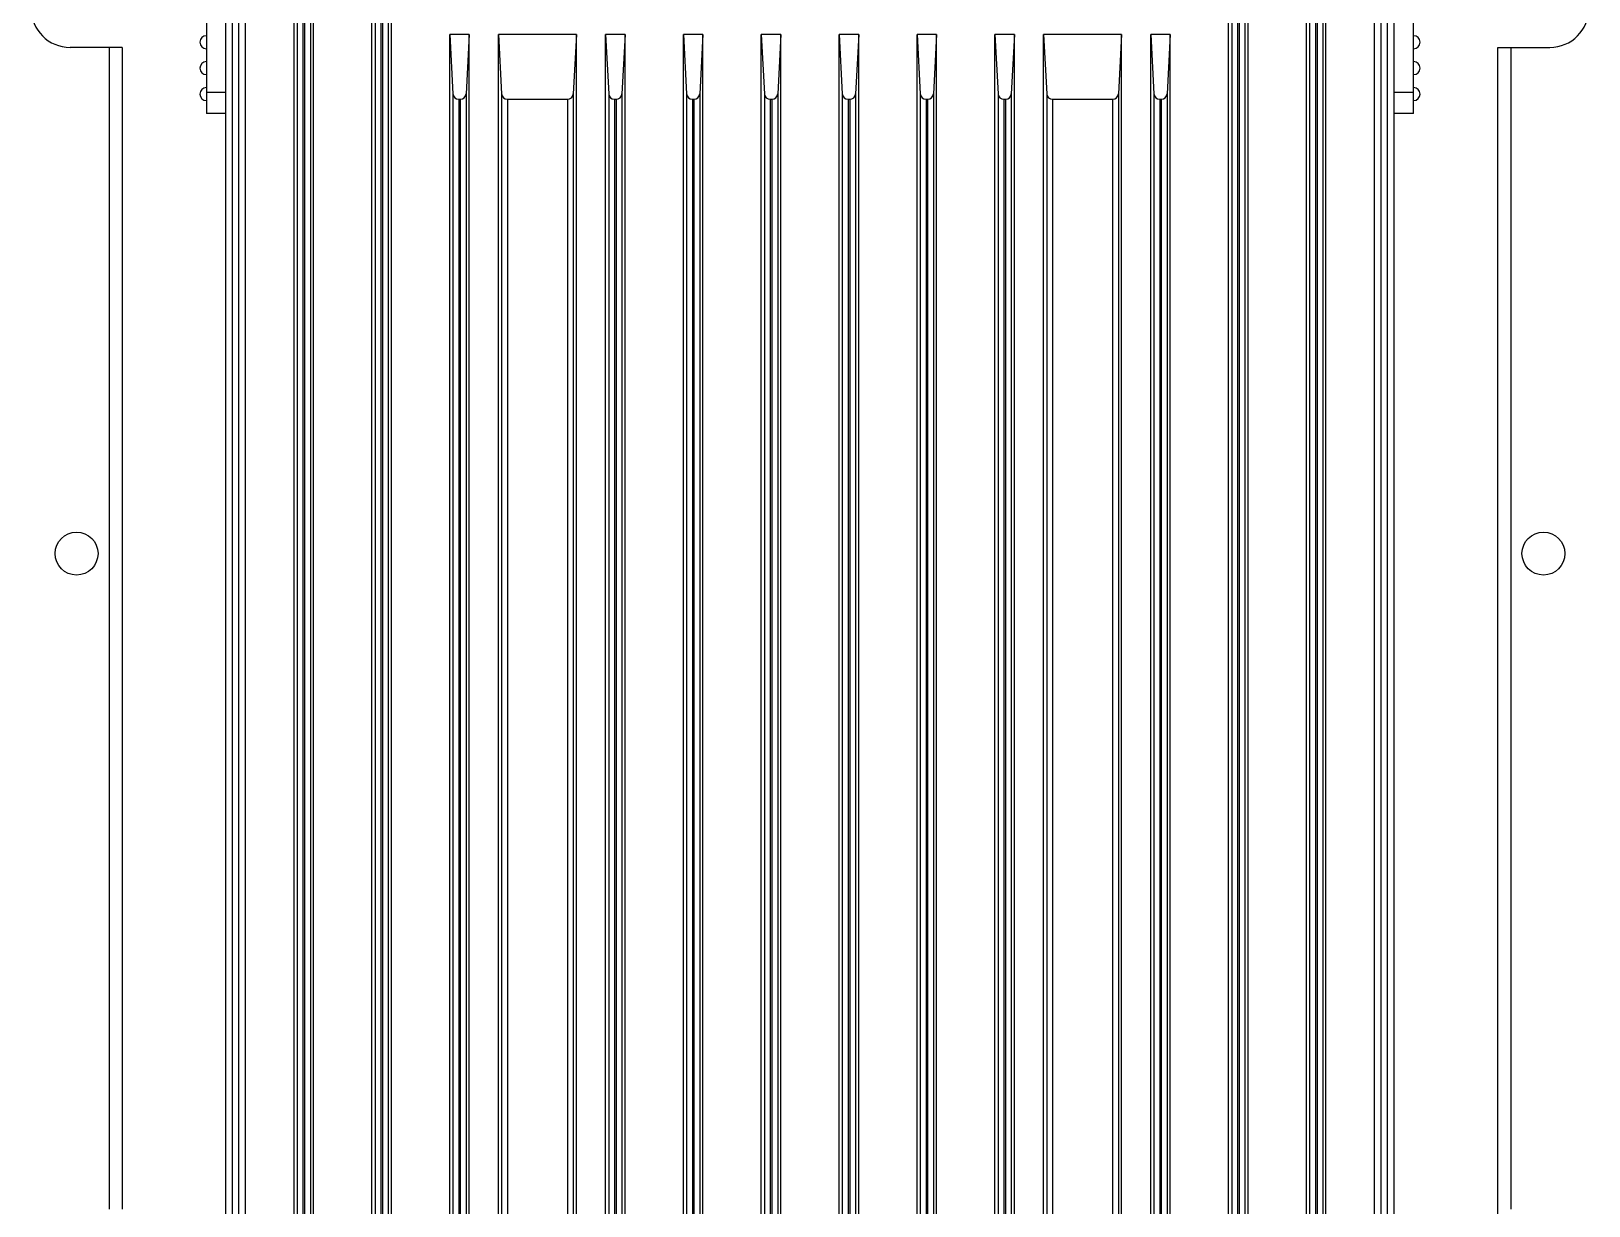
# Model space of a CAD drawing. Header units: millimetres. Extents: x -3132 to 28633, y 682 to 5849.
# Drawn here: x 23250.9 to 23370.9, y 4590.5 to 4681 of the extents above; entities that cross this region are included whole.
import ezdxf

# ---------------------------------------------------------------- set-up
doc = ezdxf.new("R2010")
doc.units = ezdxf.units.MM
doc.layers.add('02___PRT_ALL_AXES', color=7, linetype='Continuous')

# ---------------------------------------------------------------- blocks, each defined once
blk = doc.blocks.new('134567')
at = {"color": 7, "linetype": 'Continuous'}
for p, q in [((3410.58, -319.66), (3410.58, 342.84)), ((3412.08, -314.16), (3412.08, 342.84)), ((3415.83, -314.16), (3415.83, 342.84)), ((3417.33, -314.16), (3417.33, 342.84)), ((3421.83, -314.16), (3421.83, 342.84)), ((3423.33, -314.16), (3423.33, 342.84)), ((3487.83, -314.16), (3487.83, 342.84)), ((3489.33, -314.16), (3489.33, 342.84)), ((3493.83, -314.16), (3493.83, 342.84)), ((3495.33, -314.16), (3495.33, 342.84)), ((3499.08, -314.16), (3499.08, 342.84)), ((3500.58, -319.66), (3500.58, 342.84)), ((3411.08, -311.16), (3411.08, 339.84)), ((3411.58, -311.16), (3411.58, 339.84)), ((3499.58, -311.16), (3499.58, 339.84)), ((3500.08, -311.16), (3500.08, 339.84)), ((3416.07, 338.27), (3416.07, -309.58)), ((3416.52, 337.84), (3416.52, -309.16)), ((3416.64, 337.84), (3416.64, -309.16)), ((3417.09, 338.27), (3417.09, -309.58)), ((3422.07, 338.27), (3422.07, -309.58)), ((3422.52, 337.84), (3422.52, -309.16)), ((3422.64, 337.84), (3422.64, -309.16)), ((3423.09, 338.27), (3423.09, -309.58)), ((3488.07, 338.27), (3488.07, -309.58)), ((3488.52, 337.84), (3488.52, -309.16)), ((3488.64, 337.84), (3488.64, -309.16)), ((3489.09, 338.27), (3489.09, -309.58)), ((3494.07, 338.27), (3494.07, -309.58)), ((3494.52, 337.84), (3494.52, -309.16)), ((3494.64, 337.84), (3494.64, -309.16)), ((3495.09, 338.27), (3495.09, -309.58)), ((3502.08, 226.74), (3502.08, 241.04)), ((3409.08, 239.42), (3409.08, 226.74)), ((3427.83, -187.16), (3427.83, 232.84)), ((3427.83, 232.84), (3428.07, 228.27)), ((3429.33, 232.84), (3427.83, 232.84)), ((3429.33, 232.84), (3429.09, 228.27)), ((3429.33, -187.16), (3429.33, 232.84)), ((3431.58, -187.16), (3431.58, 232.84)), ((3431.58, 232.84), (3431.82, 228.27)), ((3437.58, 232.84), (3431.58, 232.84)), ((3437.58, 232.84), (3437.34, 228.27)), ((3437.58, -187.16), (3437.58, 232.84)), ((3439.83, 232.84), (3440.07, 228.27)), ((3439.83, -187.16), (3439.83, 232.84)), ((3441.33, 232.84), (3439.83, 232.84)), ((3441.33, 232.84), (3441.09, 228.27)), ((3441.33, -187.16), (3441.33, 232.84)), ((3445.83, 232.84), (3446.07, 228.27)), ((3445.83, -187.16), (3445.83, 232.84)), ((3447.33, 232.84), (3445.83, 232.84)), ((3447.33, 232.84), (3447.09, 228.27)), ((3447.33, -187.16), (3447.33, 232.84)), ((3451.83, 232.84), (3452.07, 228.27)), ((3451.83, -187.16), (3451.83, 232.84)), ((3453.33, 232.84), (3451.83, 232.84)), ((3453.33, 232.84), (3453.09, 228.27)), ((3453.33, -187.16), (3453.33, 232.84)), ((3457.83, -187.16), (3457.83, 232.84)), ((3457.83, 232.84), (3458.07, 228.27)), ((3459.33, 232.84), (3457.83, 232.84)), ((3459.33, 232.84), (3459.09, 228.27)), ((3459.33, -187.16), (3459.33, 232.84)), ((3463.83, -187.16), (3463.83, 232.84)), ((3463.83, 232.84), (3464.07, 228.27)), ((3465.33, 232.84), (3463.83, 232.84)), ((3465.33, 232.84), (3465.09, 228.27)), ((3465.33, -187.16), (3465.33, 232.84)), ((3469.83, 232.84), (3470.07, 228.27)), ((3469.83, -187.16), (3469.83, 232.84)), ((3471.33, 232.84), (3469.83, 232.84)), ((3471.33, 232.84), (3471.09, 228.27)), ((3471.33, -187.16), (3471.33, 232.84)), ((3473.58, 232.84), (3473.82, 228.27)), ((3473.58, -187.16), (3473.58, 232.84)), ((3479.58, 232.84), (3473.58, 232.84)), ((3479.58, 232.84), (3479.34, 228.27)), ((3479.58, -187.16), (3479.58, 232.84)), ((3481.83, 232.84), (3482.07, 228.27)), ((3481.83, -187.16), (3481.83, 232.84)), ((3483.33, 232.84), (3481.83, 232.84)), ((3483.33, 232.84), (3483.09, 228.27)), ((3483.33, -187.16), (3483.33, 232.84)), ((3402.58, 231.84), (3398.58, 231.84)), ((3401.58, 231.84), (3401.58, 142.34)), ((3402.58, 231.84), (3402.58, 142.34)), ((3508.58, 37.84), (3508.58, 231.84)), ((3508.58, 231.84), (3512.58, 231.84)), ((3509.58, 231.84), (3509.58, 142.34)), ((3409.08, 228.39), (3410.58, 228.39)), ((3428.07, 228.27), (3428.07, -182.58)), ((3429.09, 228.27), (3429.09, -182.58)), ((3431.82, 228.27), (3431.82, -182.58)), ((3437.34, 228.27), (3437.34, -182.58)), ((3440.07, 228.27), (3440.07, -182.58)), ((3441.09, 228.27), (3441.09, -182.58)), ((3446.07, 228.27), (3446.07, -182.58)), ((3447.09, 228.27), (3447.09, -182.58)), ((3452.07, 228.27), (3452.07, -182.58)), ((3453.09, 228.27), (3453.09, -182.58)), ((3458.07, 228.27), (3458.07, -182.58)), ((3459.09, 228.27), (3459.09, -182.58)), ((3464.07, 228.27), (3464.07, -182.58)), ((3465.09, 228.27), (3465.09, -182.58)), ((3470.07, 228.27), (3470.07, -182.58)), ((3471.09, 228.27), (3471.09, -182.58)), ((3473.82, 228.27), (3473.82, -182.58)), ((3479.34, 228.27), (3479.34, -182.58)), ((3482.07, 228.27), (3482.07, -182.58)), ((3483.09, 228.27), (3483.09, -182.58)), ((3500.58, 228.39), (3502.08, 228.39)), ((3428.52, 227.84), (3428.52, -182.16)), ((3428.52, 227.84), (3428.64, 227.84)), ((3428.64, 227.84), (3428.64, -182.16)), ((3432.27, 227.84), (3432.27, -182.16)), ((3432.27, 227.84), (3436.89, 227.84)), ((3436.89, 227.84), (3436.89, -182.16)), ((3440.52, 227.84), (3440.52, -182.16)), ((3440.52, 227.84), (3440.64, 227.84)), ((3440.64, 227.84), (3440.64, -182.16)), ((3446.52, 227.84), (3446.52, -182.16)), ((3446.52, 227.84), (3446.64, 227.84)), ((3446.64, 227.84), (3446.64, -182.16)), ((3452.52, 227.84), (3452.52, -182.16)), ((3452.52, 227.84), (3452.64, 227.84)), ((3452.64, 227.84), (3452.64, -182.16)), ((3458.52, 227.84), (3458.52, -182.16)), ((3458.52, 227.84), (3458.64, 227.84)), ((3458.64, 227.84), (3458.64, -182.16)), ((3464.52, 227.84), (3464.52, -182.16)), ((3464.52, 227.84), (3464.64, 227.84)), ((3464.64, 227.84), (3464.64, -182.16)), ((3470.52, 227.84), (3470.52, -182.16)), ((3470.52, 227.84), (3470.64, 227.84)), ((3470.64, 227.84), (3470.64, -182.16)), ((3474.27, 227.84), (3474.27, -182.16)), ((3474.27, 227.84), (3478.89, 227.84)), ((3478.89, 227.84), (3478.89, -182.16)), ((3482.52, 227.84), (3482.52, -182.16)), ((3482.52, 227.84), (3482.64, 227.84)), ((3482.64, 227.84), (3482.64, -182.16)), ((3410.58, 226.74), (3409.08, 226.74)), ((3502.08, 226.74), (3500.58, 226.74))]:
    blk.add_line(p, q, dxfattribs=at)
blk.add_circle((3512.08, 192.84), 1.65, dxfattribs=at)
for centre, radius, start, end in [((3398.58, 234.84), 3, 180, 270), ((3512.58, 234.84), 3, 270, 0), ((3409.08, 232.24), 0.5, 90, 270), ((3502.08, 232.24), 0.5, 270, 90), ((3409.08, 230.24), 0.5, 91.62, 270), ((3502.08, 230.24), 0.5, 270, 90), ((3409.08, 228.24), 0.5, 90, 270), ((3502.08, 228.24), 0.5, 271.6034, 90)]:
    blk.add_arc(centre, radius, start, end, dxfattribs=at)
for centre, start_param, end_param in [((3428.52, 228.29), -4.660029, -3.141593), ((3428.64, 228.29), -3.141593, -1.623156), ((3432.27, 228.29), -4.660029, -3.141593), ((3436.89, 228.29), -3.141593, -1.623156), ((3440.52, 228.29), -4.660029, -3.141593), ((3440.64, 228.29), -3.141593, -1.623156), ((3446.52, 228.29), -4.660029, -3.141593), ((3446.64, 228.29), -3.141593, -1.623156), ((3452.52, 228.29), -4.660029, -3.141593), ((3452.64, 228.29), -3.141593, -1.623156), ((3458.52, 228.29), -4.660029, -3.141593), ((3458.64, 228.29), -3.141593, -1.623156), ((3464.52, 228.29), -4.660029, -3.141593), ((3464.64, 228.29), -3.141593, -1.623156), ((3470.52, 228.29), -4.660029, -3.141593), ((3470.64, 228.29), -3.141593, -1.623156), ((3474.27, 228.29), -4.660029, -3.141593), ((3478.89, 228.29), -3.141593, -1.623156), ((3482.52, 228.29), -4.660029, -3.141593), ((3482.64, 228.29), -3.141593, -1.623156)]:
    blk.add_ellipse(centre, major_axis=(0, 0.45), ratio=1, start_param=start_param, end_param=end_param, dxfattribs=at)
at = {"layer": '02___PRT_ALL_AXES', "color": 7, "linetype": 'Continuous'}
blk.add_circle((3399.08, 192.84), 1.65, dxfattribs=at)
blk = doc.blocks.new('*U299')
blk.add_blockref('134567', (-3455.58, -17.84))
blk = doc.blocks.new('*U300')
at = {"color": 0, "linetype": 'ByBlock', "lineweight": -2, "transparency": 16777216}
blk.add_blockref('*U299', (0, 0), dxfattribs=at)

msp = doc.modelspace()

# ---------------------------------------------------------------- block references
msp.add_blockref('*U300', (23310.901, 4465.728))

doc.saveas('drawing.dxf')
